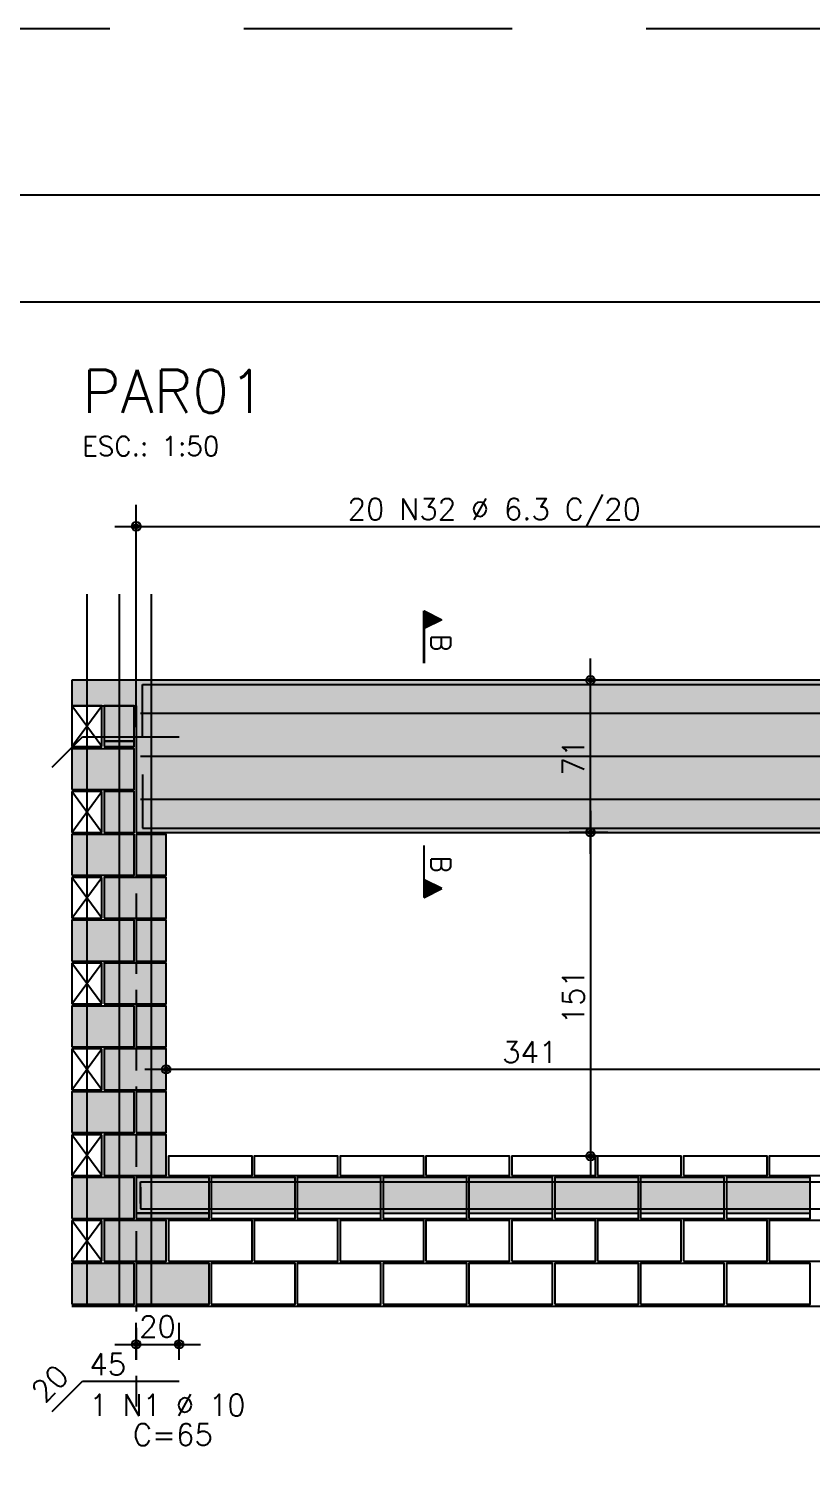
# Model space of a CAD drawing. Extents: x -1 to 122, y -1 to 61.
# Drawn here: x 8.48 to 15.77, y 47.58 to 61.05 of the extents above; entities that cross this region are included whole.
import ezdxf

# ---------------------------------------------------------------- set-up
doc = ezdxf.new("R2010")
doc.units = 0
doc.header["$MEASUREMENT"] = 0
doc.linetypes.add('ESTILO_TQS_0001', pattern=[0.45, 0.3, -0.15])
doc.linetypes.add('HIDDEN', pattern=[0.375, 0.25, -0.125])
doc.layers.get('0').update_dxf_attribs({"linetype": 'CONTINUOUS'})
doc.layers.get('Defpoints').update_dxf_attribs({"linetype": 'CONTINUOUS'})
for name, color, linetype in [('ARQ_FOLHA', 7, 'CONTINUOUS'), ('PENA_01', 1, 'CONTINUOUS'), ('PENA_02', 2, 'CONTINUOUS'), ('PENA_03', 3, 'CONTINUOUS'), ('PENA_04', 4, 'CONTINUOUS'), ('PENA_05', 5, 'CONTINUOUS'), ('PENA_06', 6, 'CONTINUOUS'), ('PENA_09', 254, 'CONTINUOUS'), ('PENA_11', 252, 'CONTINUOUS'), ('PENA_21', 100, 'CONTINUOUS'), ('PENA_27', 21, 'CONTINUOUS'), ('PENA_28', 135, 'CONTINUOUS')]:
    doc.layers.add(name, color=color, linetype=linetype)
doc.styles.get("Standard").update_dxf_attribs({"font": 'ROMANS.SHX'})

# ---------------------------------------------------------------- blocks, each defined once
blk = doc.blocks.new('FOLHA A1+1 - 1102 X 594')
at = {"layer": 'ARQ_FOLHA', "color": 1}
for points in [[(-1189, 0), (0, 0), (0, 594), (-1189, 594)], [(-1164, 10), (-10, 10), (-10, 584), (-1164, 584)]]:
    blk.add_lwpolyline(points, close=True, dxfattribs=at)
at = {"layer": 'Defpoints', "color": 8, "linetype": 'HIDDEN', "ltscale": 100}
blk.add_lwpolyline([(-1208.5, 609.5), (-1208.5, -15.5), (19.5, -15.5), (19.5, 609.5)], close=True, dxfattribs=at)

msp = doc.modelspace()

# ---------------------------------------------------------------- linework, layer by layer
at = {"layer": 'PENA_01', "linetype": 'Continuous'}
for p, q in [((9.482, 54.54), (9.482, 56.613)), ((9.282, 56.413), (17.182, 56.413)), ((13.716, 53.36), (13.716, 55.18)), ((13.716, 54.98), (13.516, 54.98)), ((9.182, 54.41), (9.462, 54.41)), ((13.716, 53.76), (13.716, 50.34)), ((13.877, 53.56), (13.516, 53.56)), ((13.877, 53.56), (13.516, 53.56)), ((9.562, 51.35), (16.782, 51.35)), ((13.972, 50.54), (13.516, 50.54)), ((9.482, 50.01), (10.162, 50.01)), ((10.182, 50.01), (10.962, 50.01)), ((10.982, 50.01), (11.762, 50.01)), ((11.782, 50.01), (12.562, 50.01)), ((12.582, 50.01), (13.362, 50.01)), ((13.382, 50.01), (14.162, 50.01)), ((14.182, 50.01), (14.962, 50.01)), ((14.982, 50.01), (15.762, 50.01)), ((9.482, 48.641), (9.482, 48.985)), ((9.882, 48.641), (9.882, 48.985)), ((9.282, 48.785), (10.082, 48.785))]:
    msp.add_line(p, q, dxfattribs=at)
at = {"layer": 'PENA_01', "linetype": 'ESTILO_TQS_0001'}
msp.add_line((9.482, 54.34), (9.482, 48.204), dxfattribs=at)
at = {"layer": 'PENA_02', "linetype": 'Continuous'}
for p, q in [((9.162, 54.74), (8.882, 54.74)), ((8.882, 54.74), (8.882, 54.36)), ((9.162, 54.36), (9.162, 54.74)), ((8.882, 54.36), (9.162, 54.36)), ((9.162, 53.94), (8.882, 53.94)), ((8.882, 53.94), (8.882, 53.56)), ((9.162, 53.56), (9.162, 53.94)), ((8.882, 53.56), (9.162, 53.56)), ((9.162, 53.14), (8.882, 53.14)), ((8.882, 53.14), (8.882, 52.76)), ((9.162, 52.76), (9.162, 53.14)), ((8.882, 52.76), (9.162, 52.76)), ((9.162, 52.34), (8.882, 52.34)), ((8.882, 52.34), (8.882, 51.96)), ((9.162, 51.96), (9.162, 52.34)), ((8.882, 51.96), (9.162, 51.96)), ((9.162, 51.54), (8.882, 51.54)), ((8.882, 51.54), (8.882, 51.16)), ((9.162, 51.16), (9.162, 51.54)), ((8.882, 51.16), (9.162, 51.16)), ((9.162, 50.74), (8.882, 50.74)), ((8.882, 50.74), (8.882, 50.36)), ((9.162, 50.36), (9.162, 50.74)), ((8.882, 50.36), (9.162, 50.36)), ((9.162, 49.94), (8.882, 49.94)), ((8.882, 49.94), (8.882, 49.56)), ((9.162, 49.56), (9.162, 49.94)), ((8.882, 49.56), (9.162, 49.56)), ((8.882, 49.14), (44.462, 49.14))]:
    msp.add_line(p, q, dxfattribs=at)
for points in [[(8.882, 54.98), (8.882, 54.74), (9.482, 54.74), (9.482, 53.56), (16.962, 53.56), (16.962, 54.74), (44.462, 54.74), (44.462, 54.98), (8.882, 54.98)], [(9.182, 54.36), (9.462, 54.36), (9.462, 54.74), (9.182, 54.74), (9.182, 54.36)], [(8.882, 53.96), (9.462, 53.96), (9.462, 54.34), (8.882, 54.34), (8.882, 53.96)], [(9.182, 53.56), (9.462, 53.56), (9.462, 53.94), (9.182, 53.94), (9.182, 53.56)], [(8.882, 53.16), (9.462, 53.16), (9.462, 53.54), (8.882, 53.54), (8.882, 53.16)], [(9.482, 53.16), (9.762, 53.16), (9.762, 53.54), (9.482, 53.54), (9.482, 53.16)], [(9.182, 52.76), (9.762, 52.76), (9.762, 53.14), (9.182, 53.14), (9.182, 52.76)], [(8.882, 52.36), (9.462, 52.36), (9.462, 52.74), (8.882, 52.74), (8.882, 52.36)], [(9.482, 52.36), (9.762, 52.36), (9.762, 52.74), (9.482, 52.74), (9.482, 52.36)], [(9.182, 51.96), (9.762, 51.96), (9.762, 52.34), (9.182, 52.34), (9.182, 51.96)], [(8.882, 51.56), (9.462, 51.56), (9.462, 51.94), (8.882, 51.94), (8.882, 51.56)], [(9.482, 51.56), (9.762, 51.56), (9.762, 51.94), (9.482, 51.94), (9.482, 51.56)], [(9.182, 51.16), (9.762, 51.16), (9.762, 51.54), (9.182, 51.54), (9.182, 51.16)], [(8.882, 50.76), (9.462, 50.76), (9.462, 51.14), (8.882, 51.14), (8.882, 50.76)], [(9.482, 50.76), (9.762, 50.76), (9.762, 51.14), (9.482, 51.14), (9.482, 50.76)], [(9.182, 50.36), (9.762, 50.36), (9.762, 50.74), (9.182, 50.74), (9.182, 50.36)], [(9.782, 50.36), (10.562, 50.36), (10.562, 50.54), (9.782, 50.54), (9.782, 50.36)], [(10.582, 50.36), (11.362, 50.36), (11.362, 50.54), (10.582, 50.54), (10.582, 50.36)], [(11.382, 50.36), (12.162, 50.36), (12.162, 50.54), (11.382, 50.54), (11.382, 50.36)], [(12.182, 50.36), (12.962, 50.36), (12.962, 50.54), (12.182, 50.54), (12.182, 50.36)], [(12.982, 50.36), (13.762, 50.36), (13.762, 50.54), (12.982, 50.54), (12.982, 50.36)], [(13.782, 50.36), (14.562, 50.36), (14.562, 50.54), (13.782, 50.54), (13.782, 50.36)], [(14.582, 50.36), (15.362, 50.36), (15.362, 50.54), (14.582, 50.54), (14.582, 50.36)], [(15.382, 50.36), (16.162, 50.36), (16.162, 50.54), (15.382, 50.54), (15.382, 50.36)], [(8.882, 49.96), (9.462, 49.96), (9.462, 50.34), (8.882, 50.34), (8.882, 49.96)], [(9.482, 49.96), (10.162, 49.96), (10.162, 50.34), (9.482, 50.34), (9.482, 49.96)], [(10.182, 49.96), (10.962, 49.96), (10.962, 50.34), (10.182, 50.34), (10.182, 49.96)], [(10.982, 49.96), (11.762, 49.96), (11.762, 50.34), (10.982, 50.34), (10.982, 49.96)], [(11.782, 49.96), (12.562, 49.96), (12.562, 50.34), (11.782, 50.34), (11.782, 49.96)], [(12.582, 49.96), (13.362, 49.96), (13.362, 50.34), (12.582, 50.34), (12.582, 49.96)], [(13.382, 49.96), (14.162, 49.96), (14.162, 50.34), (13.382, 50.34), (13.382, 49.96)], [(14.182, 49.96), (14.962, 49.96), (14.962, 50.34), (14.182, 50.34), (14.182, 49.96)], [(14.982, 49.96), (15.762, 49.96), (15.762, 50.34), (14.982, 50.34), (14.982, 49.96)], [(9.182, 49.56), (9.762, 49.56), (9.762, 49.94), (9.182, 49.94), (9.182, 49.56)], [(9.782, 49.56), (10.562, 49.56), (10.562, 49.94), (9.782, 49.94), (9.782, 49.56)], [(10.582, 49.56), (11.362, 49.56), (11.362, 49.94), (10.582, 49.94), (10.582, 49.56)], [(11.382, 49.56), (12.162, 49.56), (12.162, 49.94), (11.382, 49.94), (11.382, 49.56)], [(12.182, 49.56), (12.962, 49.56), (12.962, 49.94), (12.182, 49.94), (12.182, 49.56)], [(12.982, 49.56), (13.762, 49.56), (13.762, 49.94), (12.982, 49.94), (12.982, 49.56)], [(13.782, 49.56), (14.562, 49.56), (14.562, 49.94), (13.782, 49.94), (13.782, 49.56)], [(14.582, 49.56), (15.362, 49.56), (15.362, 49.94), (14.582, 49.94), (14.582, 49.56)], [(15.382, 49.56), (16.162, 49.56), (16.162, 49.94), (15.382, 49.94), (15.382, 49.56)], [(8.882, 49.16), (9.462, 49.16), (9.462, 49.54), (8.882, 49.54), (8.882, 49.16)], [(9.482, 49.16), (10.162, 49.16), (10.162, 49.54), (9.482, 49.54), (9.482, 49.16)], [(10.182, 49.16), (10.962, 49.16), (10.962, 49.54), (10.182, 49.54), (10.182, 49.16)], [(10.982, 49.16), (11.762, 49.16), (11.762, 49.54), (10.982, 49.54), (10.982, 49.16)], [(11.782, 49.16), (12.562, 49.16), (12.562, 49.54), (11.782, 49.54), (11.782, 49.16)], [(12.582, 49.16), (13.362, 49.16), (13.362, 49.54), (12.582, 49.54), (12.582, 49.16)], [(13.382, 49.16), (14.162, 49.16), (14.162, 49.54), (13.382, 49.54), (13.382, 49.16)], [(14.182, 49.16), (14.962, 49.16), (14.962, 49.54), (14.182, 49.54), (14.182, 49.16)], [(14.982, 49.16), (15.762, 49.16), (15.762, 49.54), (14.982, 49.54), (14.982, 49.16)]]:
    msp.add_lwpolyline(points, dxfattribs=at)
for centre, radius in [((9.482, 56.413), 0.0416), ((9.482, 56.413), 0.0208), ((13.716, 54.98), 0.04), ((13.716, 54.98), 0.02), ((13.716, 53.56), 0.04), ((13.716, 53.56), 0.04), ((13.716, 53.56), 0.02), ((13.716, 53.56), 0.02), ((9.762, 51.35), 0.04), ((9.762, 51.35), 0.02), ((13.716, 50.54), 0.04), ((13.716, 50.54), 0.02), ((9.482, 48.785), 0.04), ((9.482, 48.785), 0.02), ((9.882, 48.785), 0.04), ((9.882, 48.785), 0.02)]:
    msp.add_circle(centre, radius, dxfattribs=at)
at = {"layer": 'PENA_03', "linetype": 'Continuous'}
for p, q in [((12.164, 55.139), (12.164, 55.626)), ((12.164, 55.626), (12.33, 55.543)), ((12.165, 55.625), (12.165, 55.461)), ((12.165, 55.625), (12.329, 55.543)), ((12.329, 55.543), (12.165, 55.461)), ((12.33, 55.543), (12.165, 55.46)), ((12.177, 55.619), (12.177, 55.466)), ((12.19, 55.613), (12.19, 55.473)), ((12.203, 55.607), (12.203, 55.479)), ((12.216, 55.6), (12.216, 55.485)), ((12.228, 55.594), (12.228, 55.492)), ((12.241, 55.588), (12.241, 55.498)), ((12.254, 55.581), (12.254, 55.505)), ((12.267, 55.575), (12.267, 55.511)), ((12.279, 55.568), (12.279, 55.517)), ((12.292, 55.562), (12.292, 55.524)), ((12.305, 55.556), (12.305, 55.53)), ((12.318, 55.549), (12.318, 55.537)), ((12.165, 55.46), (12.165, 55.139)), ((13.916, 54.98), (13.916, 54.98)), ((8.882, 54.36), (9.162, 54.74)), ((9.162, 54.36), (8.882, 54.74)), ((9.482, 54.34), (9.482, 54.34)), ((8.882, 53.56), (9.162, 53.94)), ((9.162, 53.56), (8.882, 53.94)), ((14.077, 53.56), (14.077, 53.56)), ((14.077, 53.56), (14.077, 53.56)), ((12.164, 53.438), (12.164, 52.952)), ((12.165, 53.118), (12.165, 53.438)), ((8.882, 52.76), (9.162, 53.14)), ((9.162, 52.76), (8.882, 53.14)), ((12.33, 53.035), (12.165, 53.118)), ((12.165, 52.953), (12.165, 53.117)), ((12.329, 53.035), (12.165, 53.117)), ((12.177, 52.958), (12.177, 53.111)), ((12.19, 52.965), (12.19, 53.105)), ((12.203, 52.971), (12.203, 53.099)), ((12.216, 52.977), (12.216, 53.092)), ((12.228, 52.984), (12.228, 53.086)), ((12.241, 52.99), (12.241, 53.08)), ((12.254, 52.997), (12.254, 53.073)), ((12.267, 53.003), (12.267, 53.067)), ((12.164, 52.952), (12.33, 53.035)), ((12.165, 52.953), (12.329, 53.035)), ((12.279, 53.009), (12.279, 53.06)), ((12.292, 53.016), (12.292, 53.054)), ((12.305, 53.022), (12.305, 53.048)), ((12.318, 53.029), (12.318, 53.041)), ((8.882, 51.96), (9.162, 52.34)), ((9.162, 51.96), (8.882, 52.34)), ((8.882, 51.16), (9.162, 51.54)), ((9.162, 51.16), (8.882, 51.54)), ((9.762, 51.35), (9.762, 51.35)), ((8.882, 50.36), (9.162, 50.74)), ((9.162, 50.36), (8.882, 50.74)), ((14.172, 50.54), (14.172, 50.54)), ((8.882, 49.56), (9.162, 49.94)), ((9.162, 49.56), (8.882, 49.94)), ((9.482, 48.441), (9.482, 48.441)), ((9.882, 48.441), (9.882, 48.441))]:
    msp.add_line(p, q, dxfattribs=at)
at = {"layer": 'PENA_04', "linetype": 'Continuous'}
for p, q in [((9.542, 54.44), (9.542, 54.94)), ((9.542, 54.94), (16.942, 54.94)), ((9.522, 54.67), (16.922, 54.67)), ((9.522, 54.27), (16.922, 54.27)), ((9.542, 54.1), (9.542, 53.6)), ((9.522, 53.87), (16.922, 53.87)), ((9.542, 53.6), (16.942, 53.6))]:
    msp.add_line(p, q, dxfattribs=at)
at = {"layer": 'PENA_05', "linetype": 'Continuous'}
for p, q in [((8.699, 54.167), (8.982, 54.45)), ((8.982, 54.45), (9.882, 54.45)), ((9.522, 50.1), (9.522, 50.3)), ((9.522, 50.3), (20.522, 50.3)), ((9.522, 50.25), (9.522, 50.05)), ((9.522, 50.05), (20.522, 50.05)), ((8.699, 48.158), (8.982, 48.441)), ((8.982, 48.441), (9.882, 48.441))]:
    msp.add_line(p, q, dxfattribs=at)
for points in [[(9.022, 55.78), (9.022, 49.14)], [(9.322, 55.78), (9.322, 49.14)], [(9.622, 55.78), (9.622, 49.14)]]:
    msp.add_lwpolyline(points, dxfattribs=at)
at = {"layer": 'PENA_09', "linetype": 'Continuous'}
for points in [[(9.182, 54.41), (9.462, 54.41), (9.462, 54.74), (9.182, 54.74), (9.182, 54.41)], [(9.482, 50.01), (10.162, 50.01), (10.162, 50.34), (9.482, 50.34), (9.482, 50.01)], [(10.182, 50.01), (10.962, 50.01), (10.962, 50.34), (10.182, 50.34), (10.182, 50.01)], [(10.982, 50.01), (11.762, 50.01), (11.762, 50.34), (10.982, 50.34), (10.982, 50.01)], [(11.782, 50.01), (12.562, 50.01), (12.562, 50.34), (11.782, 50.34), (11.782, 50.01)], [(12.582, 50.01), (13.362, 50.01), (13.362, 50.34), (12.582, 50.34), (12.582, 50.01)], [(13.382, 50.01), (14.162, 50.01), (14.162, 50.34), (13.382, 50.34), (13.382, 50.01)], [(14.182, 50.01), (14.962, 50.01), (14.962, 50.34), (14.182, 50.34), (14.182, 50.01)], [(14.982, 50.01), (15.762, 50.01), (15.762, 50.34), (14.982, 50.34), (14.982, 50.01)]]:
    msp.add_lwpolyline(points, dxfattribs=at)
for points in [[(9.182, 54.41), (9.462, 54.41), (9.462, 54.74)], [(9.182, 54.41), (9.462, 54.74), (9.182, 54.74)], [(9.182, 54.41), (9.182, 54.74), (9.182, 54.41)], [(9.482, 50.01), (10.162, 50.01), (10.162, 50.34)], [(9.482, 50.01), (10.162, 50.34), (9.482, 50.34)], [(9.482, 50.01), (9.482, 50.34), (9.482, 50.01)], [(10.182, 50.01), (10.962, 50.01), (10.962, 50.34)], [(10.182, 50.01), (10.962, 50.34), (10.182, 50.34)], [(10.182, 50.01), (10.182, 50.34), (10.182, 50.01)], [(10.982, 50.01), (11.762, 50.01), (11.762, 50.34)], [(10.982, 50.01), (11.762, 50.34), (10.982, 50.34)], [(10.982, 50.01), (10.982, 50.34), (10.982, 50.01)], [(11.782, 50.01), (12.562, 50.01), (12.562, 50.34)], [(11.782, 50.01), (12.562, 50.34), (11.782, 50.34)], [(11.782, 50.01), (11.782, 50.34), (11.782, 50.01)], [(12.582, 50.01), (13.362, 50.01), (13.362, 50.34)], [(12.582, 50.01), (13.362, 50.34), (12.582, 50.34)], [(12.582, 50.01), (12.582, 50.34), (12.582, 50.01)], [(13.382, 50.01), (14.162, 50.01), (14.162, 50.34)], [(13.382, 50.01), (14.162, 50.34), (13.382, 50.34)], [(13.382, 50.01), (13.382, 50.34), (13.382, 50.01)], [(14.182, 50.01), (14.962, 50.01), (14.962, 50.34)], [(14.182, 50.01), (14.962, 50.34), (14.182, 50.34)], [(14.182, 50.01), (14.182, 50.34), (14.182, 50.01)], [(14.982, 50.01), (15.762, 50.01), (15.762, 50.34)], [(14.982, 50.01), (15.762, 50.34), (14.982, 50.34)], [(14.982, 50.01), (14.982, 50.34), (14.982, 50.01)]]:
    msp.add_solid(points, dxfattribs=at)
at = {"layer": 'PENA_11', "linetype": 'Continuous'}
for points in [[(44.462, 54.98), (8.882, 54.98), (8.882, 54.74)], [(44.462, 54.98), (8.882, 54.74), (9.482, 54.74)], [(44.462, 54.98), (9.482, 54.74), (16.962, 54.74)], [(9.482, 54.74), (9.482, 53.56), (16.962, 53.56)], [(9.482, 54.74), (16.962, 53.56), (16.962, 54.74)]]:
    msp.add_solid(points, dxfattribs=at)
at = {"layer": 'PENA_21', "linetype": 'Continuous'}
for points in [[(9.482, 49.96), (10.162, 49.96), (10.162, 50.01), (9.482, 50.01), (9.482, 49.96)], [(9.482, 49.16), (10.162, 49.16), (10.162, 49.54), (9.482, 49.54), (9.482, 49.16)]]:
    msp.add_lwpolyline(points, dxfattribs=at)
for points in [[(9.482, 49.96), (10.162, 49.96), (10.162, 50.01)], [(9.482, 49.96), (10.162, 50.01), (9.482, 50.01)], [(9.482, 49.96), (9.482, 50.01), (9.482, 49.96)], [(9.482, 49.16), (10.162, 49.16), (10.162, 49.54)], [(9.482, 49.16), (10.162, 49.54), (9.482, 49.54)], [(9.482, 49.16), (9.482, 49.54), (9.482, 49.16)]]:
    msp.add_solid(points, dxfattribs=at)
at = {"layer": 'PENA_27', "linetype": 'Continuous'}
for points in [[(8.882, 53.96), (9.462, 53.96), (9.462, 54.34), (8.882, 54.34), (8.882, 53.96)], [(8.882, 53.16), (9.462, 53.16), (9.462, 53.54), (8.882, 53.54), (8.882, 53.16)], [(9.182, 52.76), (9.762, 52.76), (9.762, 53.14), (9.182, 53.14), (9.182, 52.76)], [(8.882, 52.36), (9.462, 52.36), (9.462, 52.74), (8.882, 52.74), (8.882, 52.36)], [(9.182, 51.96), (9.762, 51.96), (9.762, 52.34), (9.182, 52.34), (9.182, 51.96)], [(8.882, 51.56), (9.462, 51.56), (9.462, 51.94), (8.882, 51.94), (8.882, 51.56)], [(9.182, 51.16), (9.762, 51.16), (9.762, 51.54), (9.182, 51.54), (9.182, 51.16)], [(8.882, 50.76), (9.462, 50.76), (9.462, 51.14), (8.882, 51.14), (8.882, 50.76)], [(9.182, 50.36), (9.762, 50.36), (9.762, 50.74), (9.182, 50.74), (9.182, 50.36)], [(8.882, 49.96), (9.462, 49.96), (9.462, 50.34), (8.882, 50.34), (8.882, 49.96)], [(9.182, 49.56), (9.762, 49.56), (9.762, 49.94), (9.182, 49.94), (9.182, 49.56)], [(8.882, 49.16), (9.462, 49.16), (9.462, 49.54), (8.882, 49.54), (8.882, 49.16)]]:
    msp.add_lwpolyline(points, dxfattribs=at)
for points in [[(8.882, 53.96), (9.462, 53.96), (9.462, 54.34)], [(8.882, 53.96), (9.462, 54.34), (8.882, 54.34)], [(8.882, 53.96), (8.882, 54.34), (8.882, 53.96)], [(8.882, 53.16), (9.462, 53.16), (9.462, 53.54)], [(8.882, 53.16), (9.462, 53.54), (8.882, 53.54)], [(8.882, 53.16), (8.882, 53.54), (8.882, 53.16)], [(9.182, 52.76), (9.762, 52.76), (9.762, 53.14)], [(9.182, 52.76), (9.762, 53.14), (9.182, 53.14)], [(9.182, 52.76), (9.182, 53.14), (9.182, 52.76)], [(8.882, 52.36), (9.462, 52.36), (9.462, 52.74)], [(8.882, 52.36), (9.462, 52.74), (8.882, 52.74)], [(8.882, 52.36), (8.882, 52.74), (8.882, 52.36)], [(9.182, 51.96), (9.762, 51.96), (9.762, 52.34)], [(9.182, 51.96), (9.762, 52.34), (9.182, 52.34)], [(9.182, 51.96), (9.182, 52.34), (9.182, 51.96)], [(8.882, 51.56), (9.462, 51.56), (9.462, 51.94)], [(8.882, 51.56), (9.462, 51.94), (8.882, 51.94)], [(8.882, 51.56), (8.882, 51.94), (8.882, 51.56)], [(9.182, 51.16), (9.762, 51.16), (9.762, 51.54)], [(9.182, 51.16), (9.762, 51.54), (9.182, 51.54)], [(9.182, 51.16), (9.182, 51.54), (9.182, 51.16)], [(8.882, 50.76), (9.462, 50.76), (9.462, 51.14)], [(8.882, 50.76), (9.462, 51.14), (8.882, 51.14)], [(8.882, 50.76), (8.882, 51.14), (8.882, 50.76)], [(9.182, 50.36), (9.762, 50.36), (9.762, 50.74)], [(9.182, 50.36), (9.762, 50.74), (9.182, 50.74)], [(9.182, 50.36), (9.182, 50.74), (9.182, 50.36)], [(8.882, 49.96), (9.462, 49.96), (9.462, 50.34)], [(8.882, 49.96), (9.462, 50.34), (8.882, 50.34)], [(8.882, 49.96), (8.882, 50.34), (8.882, 49.96)], [(9.182, 49.56), (9.762, 49.56), (9.762, 49.94)], [(9.182, 49.56), (9.762, 49.94), (9.182, 49.94)], [(9.182, 49.56), (9.182, 49.94), (9.182, 49.56)], [(8.882, 49.16), (9.462, 49.16), (9.462, 49.54)], [(8.882, 49.16), (9.462, 49.54), (8.882, 49.54)], [(8.882, 49.16), (8.882, 49.54), (8.882, 49.16)]]:
    msp.add_solid(points, dxfattribs=at)
at = {"layer": 'PENA_28', "linetype": 'Continuous'}
for points in [[(9.182, 54.36), (9.462, 54.36), (9.462, 54.41), (9.182, 54.41), (9.182, 54.36)], [(9.182, 53.56), (9.462, 53.56), (9.462, 53.94), (9.182, 53.94), (9.182, 53.56)], [(9.482, 53.16), (9.762, 53.16), (9.762, 53.54), (9.482, 53.54), (9.482, 53.16)], [(9.482, 52.36), (9.762, 52.36), (9.762, 52.74), (9.482, 52.74), (9.482, 52.36)], [(9.482, 51.56), (9.762, 51.56), (9.762, 51.94), (9.482, 51.94), (9.482, 51.56)], [(9.482, 50.76), (9.762, 50.76), (9.762, 51.14), (9.482, 51.14), (9.482, 50.76)]]:
    msp.add_lwpolyline(points, dxfattribs=at)
for points in [[(9.182, 54.36), (9.462, 54.36), (9.462, 54.41)], [(9.182, 54.36), (9.462, 54.41), (9.182, 54.41)], [(9.182, 54.36), (9.182, 54.41), (9.182, 54.36)], [(9.182, 53.56), (9.462, 53.56), (9.462, 53.94)], [(9.182, 53.56), (9.462, 53.94), (9.182, 53.94)], [(9.182, 53.56), (9.182, 53.94), (9.182, 53.56)], [(9.482, 53.16), (9.762, 53.16), (9.762, 53.54)], [(9.482, 53.16), (9.762, 53.54), (9.482, 53.54)], [(9.482, 53.16), (9.482, 53.54), (9.482, 53.16)], [(9.482, 52.36), (9.762, 52.36), (9.762, 52.74)], [(9.482, 52.36), (9.762, 52.74), (9.482, 52.74)], [(9.482, 52.36), (9.482, 52.74), (9.482, 52.36)], [(9.482, 51.56), (9.762, 51.56), (9.762, 51.94)], [(9.482, 51.56), (9.762, 51.94), (9.482, 51.94)], [(9.482, 51.56), (9.482, 51.94), (9.482, 51.56)], [(9.482, 50.76), (9.762, 50.76), (9.762, 51.14)], [(9.482, 50.76), (9.762, 51.14), (9.482, 51.14)], [(9.482, 50.76), (9.482, 51.14), (9.482, 50.76)]]:
    msp.add_solid(points, dxfattribs=at)

# ---------------------------------------------------------------- block references
at = {"xscale": 0.09999999999999938, "yscale": 0.09999999999999938, "zscale": 0.09999999999999938}
msp.add_blockref('FOLHA A1+1 - 1102 X 594', (119.786, 0.103), dxfattribs=at)

# ---------------------------------------------------------------- texts
at = {"layer": 'PENA_03', "linetype": 'Continuous'}
for s, height, p in [('ESC.: 1:50', 0.18, (8.977, 57.072)), ('20 N32 %%c 6.3 C/20', 0.2, (11.452, 56.473)), ('341', 0.2, (12.892, 51.41)), ('20', 0.2, (9.509, 48.851)), ('45', 0.2, (9.045, 48.499)), ('1 N1 %%c 10', 0.2, (9.045, 48.119)), ('C=65', 0.2, (9.45, 47.843))]:
    msp.add_text(s, height=height, dxfattribs=at).set_placement(p)
for s, height, rotation, p in [('B', 0.18, 270, (12.231, 55.407)), ('71', 0.2, 90, (13.656, 54.09)), ('B', 0.18, 270, (12.231, 53.342)), ('151', 0.2, 90, (13.656, 51.77)), ('20', 0.2, 45, (8.628, 48.229))]:
    msp.add_text(s, height=height, rotation=rotation, dxfattribs=at).set_placement(p)
at = {"layer": 'PENA_06', "linetype": 'Continuous'}
msp.add_text('PAR01', height=0.4, dxfattribs=at).set_placement((8.977, 57.472))

doc.saveas('drawing.dxf')
